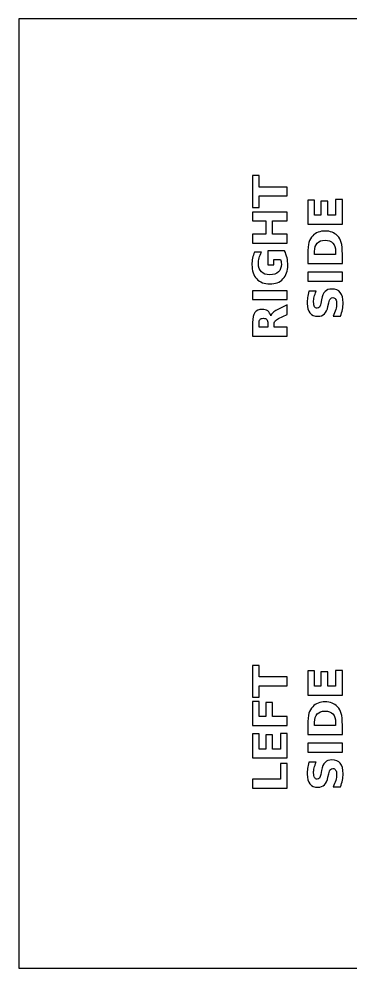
# Model space of a CAD drawing. Header units: centimetres. Extents: x -27.5 to 5.5, y -16.9 to -12.8.
# Drawn here: x -27.5 to -26.105, y -16.85 to -12.85 of the extents above; entities that cross this region are included whole.
import ezdxf

# ---------------------------------------------------------------- set-up
doc = ezdxf.new("R2010")
doc.units = ezdxf.units.CM
doc.header["$MEASUREMENT"] = 0
doc.layers.add('Layer 1', color=7, linetype='Continuous')

msp = doc.modelspace()

# ---------------------------------------------------------------- linework, layer by layer
at = {"layer": 'Layer 1', "color": 7}
msp.add_open_spline([(-27.5, -12.85), (-27.5, -12.85), (5.5, -12.85), (5.5, -12.85), (5.5, -12.85), (5.5, -12.85), (5.5, -16.85), (5.5, -16.85), (5.5, -16.85), (5.5, -16.85), (-27.5, -16.85), (-27.5, -16.85), (-27.5, -16.85), (-27.5, -16.85), (-27.5, -12.85), (-27.5, -12.85)], degree=3, knots=[0, 0, 0, 0, 0.25, 0.25, 0.25, 0.25, 0.5, 0.5, 0.5, 0.5, 0.75, 0.75, 0.75, 0.75, 1, 1, 1, 1], dxfattribs=at)
at = {"layer": 'Layer 1', "color": 250}
for points, knots in [([(-26.51553, -13.64438), (-26.51553, -13.64438), (-26.51553, -13.51002), (-26.51553, -13.51002), (-26.51553, -13.51002), (-26.51553, -13.51002), (-26.4871, -13.51002), (-26.4871, -13.51002), (-26.4871, -13.51002), (-26.4871, -13.51002), (-26.4871, -13.55835), (-26.4871, -13.55835), (-26.4871, -13.55835), (-26.4871, -13.55835), (-26.36973, -13.55835), (-26.36973, -13.55835), (-26.36973, -13.55835), (-26.36973, -13.55835), (-26.36973, -13.59595), (-26.36973, -13.59595), (-26.36973, -13.59595), (-26.36973, -13.59595), (-26.4871, -13.59595), (-26.4871, -13.59595), (-26.4871, -13.59595), (-26.4871, -13.59595), (-26.4871, -13.64438), (-26.4871, -13.64438), (-26.4871, -13.64438), (-26.4871, -13.64438), (-26.51553, -13.64438), (-26.51553, -13.64438)], [0, 0, 0, 0, 0.125, 0.125, 0.125, 0.125, 0.25, 0.25, 0.25, 0.25, 0.375, 0.375, 0.375, 0.375, 0.5, 0.5, 0.5, 0.5, 0.625, 0.625, 0.625, 0.625, 0.75, 0.75, 0.75, 0.75, 0.875, 0.875, 0.875, 0.875, 1, 1, 1, 1]), ([(-26.28273, -13.71483), (-26.28273, -13.71483), (-26.28273, -13.61337), (-26.28273, -13.61337), (-26.28273, -13.61337), (-26.28273, -13.61337), (-26.2543, -13.61337), (-26.2543, -13.61337), (-26.2543, -13.61337), (-26.2543, -13.61337), (-26.2543, -13.67723), (-26.2543, -13.67723), (-26.2543, -13.67723), (-26.2543, -13.67723), (-26.22716, -13.67723), (-26.22716, -13.67723), (-26.22716, -13.67723), (-26.22716, -13.67723), (-26.22716, -13.6172), (-26.22716, -13.6172), (-26.22716, -13.6172), (-26.22716, -13.6172), (-26.19873, -13.6172), (-26.19873, -13.6172), (-26.19873, -13.6172), (-26.19873, -13.6172), (-26.19873, -13.67723), (-26.19873, -13.67723), (-26.19873, -13.67723), (-26.19873, -13.67723), (-26.16536, -13.67723), (-26.16536, -13.67723), (-26.16536, -13.67723), (-26.16536, -13.67723), (-26.16536, -13.61123), (-26.16536, -13.61123), (-26.16536, -13.61123), (-26.16536, -13.61123), (-26.13693, -13.61123), (-26.13693, -13.61123), (-26.13693, -13.61123), (-26.13693, -13.61123), (-26.13693, -13.71483), (-26.13693, -13.71483), (-26.13693, -13.71483), (-26.13693, -13.71483), (-26.28273, -13.71483), (-26.28273, -13.71483)], [0, 0, 0, 0, 0.0833333, 0.0833333, 0.0833333, 0.0833333, 0.1666667, 0.1666667, 0.1666667, 0.1666667, 0.25, 0.25, 0.25, 0.25, 0.3333333, 0.3333333, 0.3333333, 0.3333333, 0.4166667, 0.4166667, 0.4166667, 0.4166667, 0.5, 0.5, 0.5, 0.5, 0.5833333, 0.5833333, 0.5833333, 0.5833333, 0.6666667, 0.6666667, 0.6666667, 0.6666667, 0.75, 0.75, 0.75, 0.75, 0.8333333, 0.8333333, 0.8333333, 0.8333333, 0.9166667, 0.9166667, 0.9166667, 0.9166667, 1, 1, 1, 1]), ([(-26.51553, -13.79435), (-26.51553, -13.79435), (-26.51553, -13.75675), (-26.51553, -13.75675), (-26.51553, -13.75675), (-26.51553, -13.75675), (-26.45996, -13.75675), (-26.45996, -13.75675), (-26.45996, -13.75675), (-26.45996, -13.75675), (-26.45996, -13.70129), (-26.45996, -13.70129), (-26.45996, -13.70129), (-26.45996, -13.70129), (-26.51553, -13.70129), (-26.51553, -13.70129), (-26.51553, -13.70129), (-26.51553, -13.70129), (-26.51553, -13.66369), (-26.51553, -13.66369), (-26.51553, -13.66369), (-26.51553, -13.66369), (-26.36973, -13.66369), (-26.36973, -13.66369), (-26.36973, -13.66369), (-26.36973, -13.66369), (-26.36973, -13.70129), (-26.36973, -13.70129), (-26.36973, -13.70129), (-26.36973, -13.70129), (-26.43153, -13.70129), (-26.43153, -13.70129), (-26.43153, -13.70129), (-26.43153, -13.70129), (-26.43153, -13.75675), (-26.43153, -13.75675), (-26.43153, -13.75675), (-26.43153, -13.75675), (-26.36973, -13.75675), (-26.36973, -13.75675), (-26.36973, -13.75675), (-26.36973, -13.75675), (-26.36973, -13.79435), (-26.36973, -13.79435), (-26.36973, -13.79435), (-26.36973, -13.79435), (-26.51553, -13.79435), (-26.51553, -13.79435)], [0, 0, 0, 0, 0.0833333, 0.0833333, 0.0833333, 0.0833333, 0.1666667, 0.1666667, 0.1666667, 0.1666667, 0.25, 0.25, 0.25, 0.25, 0.3333333, 0.3333333, 0.3333333, 0.3333333, 0.4166667, 0.4166667, 0.4166667, 0.4166667, 0.5, 0.5, 0.5, 0.5, 0.5833333, 0.5833333, 0.5833333, 0.5833333, 0.6666667, 0.6666667, 0.6666667, 0.6666667, 0.75, 0.75, 0.75, 0.75, 0.8333333, 0.8333333, 0.8333333, 0.8333333, 0.9166667, 0.9166667, 0.9166667, 0.9166667, 1, 1, 1, 1]), ([(-26.28273, -13.88083), (-26.28273, -13.88083), (-26.28273, -13.84117), (-26.28273, -13.84117), (-26.28273, -13.84117), (-26.28273, -13.81903), (-26.28116, -13.80257), (-26.278, -13.79173), (-26.278, -13.79173), (-26.27483, -13.7809), (-26.2695, -13.7716), (-26.26193, -13.76383), (-26.26193, -13.76383), (-26.25536, -13.757), (-26.24776, -13.75193), (-26.23916, -13.7486), (-26.23916, -13.7486), (-26.2306, -13.7453), (-26.22086, -13.74363), (-26.20996, -13.74363), (-26.20996, -13.74363), (-26.19896, -13.74363), (-26.18916, -13.7453), (-26.18053, -13.7486), (-26.18053, -13.7486), (-26.1719, -13.75193), (-26.1643, -13.757), (-26.15773, -13.76383), (-26.15773, -13.76383), (-26.15016, -13.77167), (-26.14483, -13.78103), (-26.14166, -13.79197), (-26.14166, -13.79197), (-26.1385, -13.8029), (-26.13693, -13.8193), (-26.13693, -13.84117), (-26.13693, -13.84117), (-26.13693, -13.84117), (-26.13693, -13.88083), (-26.13693, -13.88083), (-26.13693, -13.88083), (-26.13693, -13.88083), (-26.28273, -13.88083), (-26.28273, -13.88083)], [0, 0, 0, 0, 0.0909091, 0.0909091, 0.0909091, 0.0909091, 0.1818182, 0.1818182, 0.1818182, 0.1818182, 0.2727273, 0.2727273, 0.2727273, 0.2727273, 0.3636364, 0.3636364, 0.3636364, 0.3636364, 0.4545455, 0.4545455, 0.4545455, 0.4545455, 0.5454545, 0.5454545, 0.5454545, 0.5454545, 0.6363636, 0.6363636, 0.6363636, 0.6363636, 0.7272727, 0.7272727, 0.7272727, 0.7272727, 0.8181818, 0.8181818, 0.8181818, 0.8181818, 0.9090909, 0.9090909, 0.9090909, 0.9090909, 1, 1, 1, 1]), ([(-26.2543, -13.84323), (-26.2543, -13.84323), (-26.16536, -13.84323), (-26.16536, -13.84323), (-26.16536, -13.84323), (-26.16536, -13.84323), (-26.16536, -13.82977), (-26.16536, -13.82977), (-26.16536, -13.82977), (-26.16536, -13.8144), (-26.16916, -13.80267), (-26.1768, -13.79457), (-26.1768, -13.79457), (-26.1844, -13.78647), (-26.19546, -13.7824), (-26.20996, -13.7824), (-26.20996, -13.7824), (-26.22443, -13.7824), (-26.23543, -13.78643), (-26.24296, -13.7945), (-26.24296, -13.7945), (-26.25053, -13.80257), (-26.2543, -13.81433), (-26.2543, -13.82977), (-26.2543, -13.82977), (-26.2543, -13.82977), (-26.2543, -13.84323), (-26.2543, -13.84323)], [0, 0, 0, 0, 0.1428571, 0.1428571, 0.1428571, 0.1428571, 0.2857143, 0.2857143, 0.2857143, 0.2857143, 0.4285714, 0.4285714, 0.4285714, 0.4285714, 0.5714286, 0.5714286, 0.5714286, 0.5714286, 0.7142857, 0.7142857, 0.7142857, 0.7142857, 0.8571429, 0.8571429, 0.8571429, 0.8571429, 1, 1, 1, 1]), ([(-26.38056, -13.82746), (-26.376, -13.83682), (-26.3726, -13.84656), (-26.3703, -13.85666), (-26.3703, -13.85666), (-26.36803, -13.86676), (-26.3669, -13.87716), (-26.3669, -13.88792), (-26.3669, -13.88792), (-26.3669, -13.91219), (-26.3737, -13.93142), (-26.38726, -13.94562), (-26.38726, -13.94562), (-26.40083, -13.95982), (-26.41923, -13.96692), (-26.4425, -13.96692), (-26.4425, -13.96692), (-26.466, -13.96692), (-26.48446, -13.95969), (-26.49796, -13.94526), (-26.49796, -13.94526), (-26.51143, -13.93079), (-26.51816, -13.91099), (-26.51816, -13.88586), (-26.51816, -13.88586), (-26.51816, -13.87616), (-26.51726, -13.86686), (-26.51543, -13.85796), (-26.51543, -13.85796), (-26.5136, -13.84909), (-26.5109, -13.84069), (-26.50733, -13.83282), (-26.50733, -13.83282), (-26.50733, -13.83282), (-26.47716, -13.83282), (-26.47716, -13.83282), (-26.47716, -13.83282), (-26.4818, -13.84096), (-26.48523, -13.84906), (-26.4875, -13.85709), (-26.4875, -13.85709), (-26.4898, -13.86512), (-26.49093, -13.87319), (-26.49093, -13.88126), (-26.49093, -13.88126), (-26.49093, -13.89626), (-26.48673, -13.90779), (-26.47836, -13.91589), (-26.47836, -13.91589), (-26.47, -13.92399), (-26.45803, -13.92806), (-26.4425, -13.92806), (-26.4425, -13.92806), (-26.42706, -13.92806), (-26.41513, -13.92416), (-26.40673, -13.91632), (-26.40673, -13.91632), (-26.39833, -13.90852), (-26.39413, -13.89742), (-26.39413, -13.88302), (-26.39413, -13.88302), (-26.39413, -13.87912), (-26.39436, -13.87549), (-26.39486, -13.87212), (-26.39486, -13.87212), (-26.39536, -13.86876), (-26.39613, -13.86576), (-26.39716, -13.86309), (-26.39716, -13.86309), (-26.39716, -13.86309), (-26.4255, -13.86309), (-26.4255, -13.86309), (-26.4255, -13.86309), (-26.4255, -13.86309), (-26.4255, -13.88602), (-26.4255, -13.88602), (-26.4255, -13.88602), (-26.4255, -13.88602), (-26.4507, -13.88602), (-26.4507, -13.88602), (-26.4507, -13.88602), (-26.4507, -13.88602), (-26.4507, -13.82746), (-26.4507, -13.82746), (-26.4507, -13.82746), (-26.4507, -13.82746), (-26.38056, -13.82746), (-26.38056, -13.82746)], [0, 0, 0, 0, 0.0454545, 0.0454545, 0.0454545, 0.0454545, 0.0909091, 0.0909091, 0.0909091, 0.0909091, 0.1363636, 0.1363636, 0.1363636, 0.1363636, 0.1818182, 0.1818182, 0.1818182, 0.1818182, 0.2272727, 0.2272727, 0.2272727, 0.2272727, 0.2727273, 0.2727273, 0.2727273, 0.2727273, 0.3181818, 0.3181818, 0.3181818, 0.3181818, 0.3636364, 0.3636364, 0.3636364, 0.3636364, 0.4090909, 0.4090909, 0.4090909, 0.4090909, 0.4545455, 0.4545455, 0.4545455, 0.4545455, 0.5, 0.5, 0.5, 0.5, 0.5454545, 0.5454545, 0.5454545, 0.5454545, 0.5909091, 0.5909091, 0.5909091, 0.5909091, 0.6363636, 0.6363636, 0.6363636, 0.6363636, 0.6818182, 0.6818182, 0.6818182, 0.6818182, 0.7272727, 0.7272727, 0.7272727, 0.7272727, 0.7727273, 0.7727273, 0.7727273, 0.7727273, 0.8181818, 0.8181818, 0.8181818, 0.8181818, 0.8636364, 0.8636364, 0.8636364, 0.8636364, 0.9090909, 0.9090909, 0.9090909, 0.9090909, 0.9545455, 0.9545455, 0.9545455, 0.9545455, 1, 1, 1, 1]), ([(-26.28273, -13.95523), (-26.28273, -13.95523), (-26.28273, -13.91763), (-26.28273, -13.91763), (-26.28273, -13.91763), (-26.28273, -13.91763), (-26.13693, -13.91763), (-26.13693, -13.91763), (-26.13693, -13.91763), (-26.13693, -13.91763), (-26.13693, -13.95523), (-26.13693, -13.95523), (-26.13693, -13.95523), (-26.13693, -13.95523), (-26.28273, -13.95523), (-26.28273, -13.95523)], [0, 0, 0, 0, 0.25, 0.25, 0.25, 0.25, 0.5, 0.5, 0.5, 0.5, 0.75, 0.75, 0.75, 0.75, 1, 1, 1, 1]), ([(-26.51553, -14.03292), (-26.51553, -14.03292), (-26.51553, -13.99532), (-26.51553, -13.99532), (-26.51553, -13.99532), (-26.51553, -13.99532), (-26.36973, -13.99532), (-26.36973, -13.99532), (-26.36973, -13.99532), (-26.36973, -13.99532), (-26.36973, -14.03292), (-26.36973, -14.03292), (-26.36973, -14.03292), (-26.36973, -14.03292), (-26.51553, -14.03292), (-26.51553, -14.03292)], [0, 0, 0, 0, 0.25, 0.25, 0.25, 0.25, 0.5, 0.5, 0.5, 0.5, 0.75, 0.75, 0.75, 0.75, 1, 1, 1, 1]), ([(-26.27813, -13.9978), (-26.27813, -13.9978), (-26.2473, -13.9978), (-26.2473, -13.9978), (-26.2473, -13.9978), (-26.25086, -14.0058), (-26.25356, -14.01363), (-26.2554, -14.02123), (-26.2554, -14.02123), (-26.25723, -14.02886), (-26.25813, -14.03606), (-26.25813, -14.04283), (-26.25813, -14.04283), (-26.25813, -14.0518), (-26.2569, -14.05846), (-26.25443, -14.06276), (-26.25443, -14.06276), (-26.25193, -14.06706), (-26.2481, -14.0692), (-26.2429, -14.0692), (-26.2429, -14.0692), (-26.239, -14.0692), (-26.23593, -14.06776), (-26.23376, -14.06486), (-26.23376, -14.06486), (-26.2316, -14.06196), (-26.2297, -14.0567), (-26.22813, -14.04906), (-26.22813, -14.04906), (-26.22813, -14.04906), (-26.22493, -14.03306), (-26.22493, -14.03306), (-26.22493, -14.03306), (-26.22166, -14.01683), (-26.21673, -14.00533), (-26.21006, -13.9985), (-26.21006, -13.9985), (-26.20343, -13.99166), (-26.194, -13.98823), (-26.18176, -13.98823), (-26.18176, -13.98823), (-26.16566, -13.98823), (-26.1537, -13.993), (-26.14586, -14.00253), (-26.14586, -14.00253), (-26.13803, -14.01206), (-26.1341, -14.02663), (-26.1341, -14.04623), (-26.1341, -14.04623), (-26.1341, -14.0555), (-26.13496, -14.06476), (-26.13673, -14.07406), (-26.13673, -14.07406), (-26.1385, -14.08336), (-26.1411, -14.0927), (-26.14453, -14.102), (-26.14453, -14.102), (-26.14453, -14.102), (-26.17626, -14.102), (-26.17626, -14.102), (-26.17626, -14.102), (-26.17133, -14.0927), (-26.1676, -14.0837), (-26.1651, -14.075), (-26.1651, -14.075), (-26.1626, -14.0663), (-26.16133, -14.05793), (-26.16133, -14.04986), (-26.16133, -14.04986), (-26.16133, -14.04166), (-26.1627, -14.03536), (-26.16543, -14.031), (-26.16543, -14.031), (-26.16816, -14.02663), (-26.17206, -14.02446), (-26.17716, -14.02446), (-26.17716, -14.02446), (-26.1817, -14.02446), (-26.18523, -14.02593), (-26.1877, -14.0289), (-26.1877, -14.0289), (-26.19016, -14.03186), (-26.1924, -14.03776), (-26.19433, -14.04663), (-26.19433, -14.04663), (-26.19433, -14.04663), (-26.19756, -14.0612), (-26.19756, -14.0612), (-26.19756, -14.0612), (-26.2007, -14.07576), (-26.20566, -14.08643), (-26.2125, -14.09316), (-26.2125, -14.09316), (-26.21933, -14.0999), (-26.22856, -14.10326), (-26.24013, -14.10326), (-26.24013, -14.10326), (-26.25466, -14.10326), (-26.26583, -14.09856), (-26.27363, -14.0892), (-26.27363, -14.0892), (-26.28146, -14.07983), (-26.28536, -14.06636), (-26.28536, -14.04876), (-26.28536, -14.04876), (-26.28536, -14.04076), (-26.28476, -14.03253), (-26.28356, -14.02406), (-26.28356, -14.02406), (-26.28236, -14.0156), (-26.28056, -14.00683), (-26.27813, -13.9978)], [0, 0, 0, 0, 0.0357143, 0.0357143, 0.0357143, 0.0357143, 0.0714286, 0.0714286, 0.0714286, 0.0714286, 0.1071429, 0.1071429, 0.1071429, 0.1071429, 0.1428571, 0.1428571, 0.1428571, 0.1428571, 0.1785714, 0.1785714, 0.1785714, 0.1785714, 0.2142857, 0.2142857, 0.2142857, 0.2142857, 0.25, 0.25, 0.25, 0.25, 0.2857143, 0.2857143, 0.2857143, 0.2857143, 0.3214286, 0.3214286, 0.3214286, 0.3214286, 0.3571429, 0.3571429, 0.3571429, 0.3571429, 0.3928571, 0.3928571, 0.3928571, 0.3928571, 0.4285714, 0.4285714, 0.4285714, 0.4285714, 0.4642857, 0.4642857, 0.4642857, 0.4642857, 0.5, 0.5, 0.5, 0.5, 0.5357143, 0.5357143, 0.5357143, 0.5357143, 0.5714286, 0.5714286, 0.5714286, 0.5714286, 0.6071429, 0.6071429, 0.6071429, 0.6071429, 0.6428571, 0.6428571, 0.6428571, 0.6428571, 0.6785714, 0.6785714, 0.6785714, 0.6785714, 0.7142857, 0.7142857, 0.7142857, 0.7142857, 0.75, 0.75, 0.75, 0.75, 0.7857143, 0.7857143, 0.7857143, 0.7857143, 0.8214286, 0.8214286, 0.8214286, 0.8214286, 0.8571429, 0.8571429, 0.8571429, 0.8571429, 0.8928571, 0.8928571, 0.8928571, 0.8928571, 0.9285714, 0.9285714, 0.9285714, 0.9285714, 0.9642857, 0.9642857, 0.9642857, 0.9642857, 1, 1, 1, 1]), ([(-26.4249, -14.14932), (-26.4249, -14.14932), (-26.36973, -14.14932), (-26.36973, -14.14932), (-26.36973, -14.14932), (-26.36973, -14.14932), (-26.36973, -14.18692), (-26.36973, -14.18692), (-26.36973, -14.18692), (-26.36973, -14.18692), (-26.51553, -14.18692), (-26.51553, -14.18692), (-26.51553, -14.18692), (-26.51553, -14.18692), (-26.51553, -14.12949), (-26.51553, -14.12949), (-26.51553, -14.12949), (-26.51553, -14.11029), (-26.5123, -14.09619), (-26.50586, -14.08726), (-26.50586, -14.08726), (-26.49943, -14.07829), (-26.48923, -14.07382), (-26.4753, -14.07382), (-26.4753, -14.07382), (-26.46566, -14.07382), (-26.45773, -14.07616), (-26.45156, -14.08079), (-26.45156, -14.08079), (-26.44536, -14.08546), (-26.4408, -14.09249), (-26.43786, -14.10186), (-26.43786, -14.10186), (-26.4367, -14.09672), (-26.43406, -14.09209), (-26.42993, -14.08802), (-26.42993, -14.08802), (-26.4258, -14.08396), (-26.41953, -14.07986), (-26.41113, -14.07569), (-26.41113, -14.07569), (-26.41113, -14.07569), (-26.36973, -14.05526), (-26.36973, -14.05526), (-26.36973, -14.05526), (-26.36973, -14.05526), (-26.36973, -14.09532), (-26.36973, -14.09532), (-26.36973, -14.09532), (-26.36973, -14.09532), (-26.40596, -14.11309), (-26.40596, -14.11309), (-26.40596, -14.11309), (-26.41323, -14.11666), (-26.41823, -14.12029), (-26.4209, -14.12399), (-26.4209, -14.12399), (-26.42356, -14.12766), (-26.4249, -14.13256), (-26.4249, -14.13869), (-26.4249, -14.13869), (-26.4249, -14.13869), (-26.4249, -14.14932), (-26.4249, -14.14932)], [0, 0, 0, 0, 0.0625, 0.0625, 0.0625, 0.0625, 0.125, 0.125, 0.125, 0.125, 0.1875, 0.1875, 0.1875, 0.1875, 0.25, 0.25, 0.25, 0.25, 0.3125, 0.3125, 0.3125, 0.3125, 0.375, 0.375, 0.375, 0.375, 0.4375, 0.4375, 0.4375, 0.4375, 0.5, 0.5, 0.5, 0.5, 0.5625, 0.5625, 0.5625, 0.5625, 0.625, 0.625, 0.625, 0.625, 0.6875, 0.6875, 0.6875, 0.6875, 0.75, 0.75, 0.75, 0.75, 0.8125, 0.8125, 0.8125, 0.8125, 0.875, 0.875, 0.875, 0.875, 0.9375, 0.9375, 0.9375, 0.9375, 1, 1, 1, 1]), ([(-26.45086, -14.13349), (-26.45086, -14.12562), (-26.45233, -14.11996), (-26.45526, -14.11656), (-26.45526, -14.11656), (-26.4582, -14.11312), (-26.46303, -14.11142), (-26.46973, -14.11142), (-26.46973, -14.11142), (-26.47636, -14.11142), (-26.48113, -14.11312), (-26.484, -14.11656), (-26.484, -14.11656), (-26.48686, -14.11996), (-26.4883, -14.12562), (-26.4883, -14.13349), (-26.4883, -14.13349), (-26.4883, -14.13349), (-26.4883, -14.14932), (-26.4883, -14.14932), (-26.4883, -14.14932), (-26.4883, -14.14932), (-26.45086, -14.14932), (-26.45086, -14.14932), (-26.45086, -14.14932), (-26.45086, -14.14932), (-26.45086, -14.13349), (-26.45086, -14.13349)], [0, 0, 0, 0, 0.1428571, 0.1428571, 0.1428571, 0.1428571, 0.2857143, 0.2857143, 0.2857143, 0.2857143, 0.4285714, 0.4285714, 0.4285714, 0.4285714, 0.5714286, 0.5714286, 0.5714286, 0.5714286, 0.7142857, 0.7142857, 0.7142857, 0.7142857, 0.8571429, 0.8571429, 0.8571429, 0.8571429, 1, 1, 1, 1]), ([(-26.51553, -15.7087), (-26.51553, -15.7087), (-26.51553, -15.57434), (-26.51553, -15.57434), (-26.51553, -15.57434), (-26.51553, -15.57434), (-26.4871, -15.57434), (-26.4871, -15.57434), (-26.4871, -15.57434), (-26.4871, -15.57434), (-26.4871, -15.62267), (-26.4871, -15.62267), (-26.4871, -15.62267), (-26.4871, -15.62267), (-26.36973, -15.62267), (-26.36973, -15.62267), (-26.36973, -15.62267), (-26.36973, -15.62267), (-26.36973, -15.66027), (-26.36973, -15.66027), (-26.36973, -15.66027), (-26.36973, -15.66027), (-26.4871, -15.66027), (-26.4871, -15.66027), (-26.4871, -15.66027), (-26.4871, -15.66027), (-26.4871, -15.7087), (-26.4871, -15.7087), (-26.4871, -15.7087), (-26.4871, -15.7087), (-26.51553, -15.7087), (-26.51553, -15.7087)], [0, 0, 0, 0, 0.125, 0.125, 0.125, 0.125, 0.25, 0.25, 0.25, 0.25, 0.375, 0.375, 0.375, 0.375, 0.5, 0.5, 0.5, 0.5, 0.625, 0.625, 0.625, 0.625, 0.75, 0.75, 0.75, 0.75, 0.875, 0.875, 0.875, 0.875, 1, 1, 1, 1]), ([(-26.28273, -15.69953), (-26.28273, -15.69953), (-26.28273, -15.59807), (-26.28273, -15.59807), (-26.28273, -15.59807), (-26.28273, -15.59807), (-26.2543, -15.59807), (-26.2543, -15.59807), (-26.2543, -15.59807), (-26.2543, -15.59807), (-26.2543, -15.66193), (-26.2543, -15.66193), (-26.2543, -15.66193), (-26.2543, -15.66193), (-26.22716, -15.66193), (-26.22716, -15.66193), (-26.22716, -15.66193), (-26.22716, -15.66193), (-26.22716, -15.6019), (-26.22716, -15.6019), (-26.22716, -15.6019), (-26.22716, -15.6019), (-26.19873, -15.6019), (-26.19873, -15.6019), (-26.19873, -15.6019), (-26.19873, -15.6019), (-26.19873, -15.66193), (-26.19873, -15.66193), (-26.19873, -15.66193), (-26.19873, -15.66193), (-26.16536, -15.66193), (-26.16536, -15.66193), (-26.16536, -15.66193), (-26.16536, -15.66193), (-26.16536, -15.59593), (-26.16536, -15.59593), (-26.16536, -15.59593), (-26.16536, -15.59593), (-26.13693, -15.59593), (-26.13693, -15.59593), (-26.13693, -15.59593), (-26.13693, -15.59593), (-26.13693, -15.69953), (-26.13693, -15.69953), (-26.13693, -15.69953), (-26.13693, -15.69953), (-26.28273, -15.69953), (-26.28273, -15.69953)], [0, 0, 0, 0, 0.0833333, 0.0833333, 0.0833333, 0.0833333, 0.1666667, 0.1666667, 0.1666667, 0.1666667, 0.25, 0.25, 0.25, 0.25, 0.3333333, 0.3333333, 0.3333333, 0.3333333, 0.4166667, 0.4166667, 0.4166667, 0.4166667, 0.5, 0.5, 0.5, 0.5, 0.5833333, 0.5833333, 0.5833333, 0.5833333, 0.6666667, 0.6666667, 0.6666667, 0.6666667, 0.75, 0.75, 0.75, 0.75, 0.8333333, 0.8333333, 0.8333333, 0.8333333, 0.9166667, 0.9166667, 0.9166667, 0.9166667, 1, 1, 1, 1]), ([(-26.51553, -15.82793), (-26.51553, -15.82793), (-26.51553, -15.72647), (-26.51553, -15.72647), (-26.51553, -15.72647), (-26.51553, -15.72647), (-26.4871, -15.72647), (-26.4871, -15.72647), (-26.4871, -15.72647), (-26.4871, -15.72647), (-26.4871, -15.79033), (-26.4871, -15.79033), (-26.4871, -15.79033), (-26.4871, -15.79033), (-26.45996, -15.79033), (-26.45996, -15.79033), (-26.45996, -15.79033), (-26.45996, -15.79033), (-26.45996, -15.73027), (-26.45996, -15.73027), (-26.45996, -15.73027), (-26.45996, -15.73027), (-26.43153, -15.73027), (-26.43153, -15.73027), (-26.43153, -15.73027), (-26.43153, -15.73027), (-26.43153, -15.79033), (-26.43153, -15.79033), (-26.43153, -15.79033), (-26.43153, -15.79033), (-26.36973, -15.79033), (-26.36973, -15.79033), (-26.36973, -15.79033), (-26.36973, -15.79033), (-26.36973, -15.82793), (-26.36973, -15.82793), (-26.36973, -15.82793), (-26.36973, -15.82793), (-26.51553, -15.82793), (-26.51553, -15.82793)], [0, 0, 0, 0, 0.1, 0.1, 0.1, 0.1, 0.2, 0.2, 0.2, 0.2, 0.3, 0.3, 0.3, 0.3, 0.4, 0.4, 0.4, 0.4, 0.5, 0.5, 0.5, 0.5, 0.6, 0.6, 0.6, 0.6, 0.7, 0.7, 0.7, 0.7, 0.8, 0.8, 0.8, 0.8, 0.9, 0.9, 0.9, 0.9, 1, 1, 1, 1]), ([(-26.28273, -15.86553), (-26.28273, -15.86553), (-26.28273, -15.82587), (-26.28273, -15.82587), (-26.28273, -15.82587), (-26.28273, -15.80373), (-26.28116, -15.78727), (-26.278, -15.77643), (-26.278, -15.77643), (-26.27483, -15.7656), (-26.2695, -15.7563), (-26.26193, -15.74853), (-26.26193, -15.74853), (-26.25536, -15.7417), (-26.24776, -15.73663), (-26.23916, -15.7333), (-26.23916, -15.7333), (-26.2306, -15.73), (-26.22086, -15.72833), (-26.20996, -15.72833), (-26.20996, -15.72833), (-26.19896, -15.72833), (-26.18916, -15.73), (-26.18053, -15.7333), (-26.18053, -15.7333), (-26.1719, -15.73663), (-26.1643, -15.7417), (-26.15773, -15.74853), (-26.15773, -15.74853), (-26.15016, -15.75637), (-26.14483, -15.76573), (-26.14166, -15.77667), (-26.14166, -15.77667), (-26.1385, -15.7876), (-26.13693, -15.804), (-26.13693, -15.82587), (-26.13693, -15.82587), (-26.13693, -15.82587), (-26.13693, -15.86553), (-26.13693, -15.86553), (-26.13693, -15.86553), (-26.13693, -15.86553), (-26.28273, -15.86553), (-26.28273, -15.86553)], [0, 0, 0, 0, 0.0909091, 0.0909091, 0.0909091, 0.0909091, 0.1818182, 0.1818182, 0.1818182, 0.1818182, 0.2727273, 0.2727273, 0.2727273, 0.2727273, 0.3636364, 0.3636364, 0.3636364, 0.3636364, 0.4545455, 0.4545455, 0.4545455, 0.4545455, 0.5454545, 0.5454545, 0.5454545, 0.5454545, 0.6363636, 0.6363636, 0.6363636, 0.6363636, 0.7272727, 0.7272727, 0.7272727, 0.7272727, 0.8181818, 0.8181818, 0.8181818, 0.8181818, 0.9090909, 0.9090909, 0.9090909, 0.9090909, 1, 1, 1, 1]), ([(-26.2543, -15.82793), (-26.2543, -15.82793), (-26.16536, -15.82793), (-26.16536, -15.82793), (-26.16536, -15.82793), (-26.16536, -15.82793), (-26.16536, -15.81447), (-26.16536, -15.81447), (-26.16536, -15.81447), (-26.16536, -15.7991), (-26.16916, -15.78737), (-26.1768, -15.77927), (-26.1768, -15.77927), (-26.1844, -15.77117), (-26.19546, -15.7671), (-26.20996, -15.7671), (-26.20996, -15.7671), (-26.22443, -15.7671), (-26.23543, -15.77113), (-26.24296, -15.7792), (-26.24296, -15.7792), (-26.25053, -15.78727), (-26.2543, -15.79903), (-26.2543, -15.81447), (-26.2543, -15.81447), (-26.2543, -15.81447), (-26.2543, -15.82793), (-26.2543, -15.82793)], [0, 0, 0, 0, 0.1428571, 0.1428571, 0.1428571, 0.1428571, 0.2857143, 0.2857143, 0.2857143, 0.2857143, 0.4285714, 0.4285714, 0.4285714, 0.4285714, 0.5714286, 0.5714286, 0.5714286, 0.5714286, 0.7142857, 0.7142857, 0.7142857, 0.7142857, 0.8571429, 0.8571429, 0.8571429, 0.8571429, 1, 1, 1, 1]), ([(-26.51553, -15.96456), (-26.51553, -15.96456), (-26.51553, -15.8631), (-26.51553, -15.8631), (-26.51553, -15.8631), (-26.51553, -15.8631), (-26.4871, -15.8631), (-26.4871, -15.8631), (-26.4871, -15.8631), (-26.4871, -15.8631), (-26.4871, -15.92696), (-26.4871, -15.92696), (-26.4871, -15.92696), (-26.4871, -15.92696), (-26.45996, -15.92696), (-26.45996, -15.92696), (-26.45996, -15.92696), (-26.45996, -15.92696), (-26.45996, -15.86693), (-26.45996, -15.86693), (-26.45996, -15.86693), (-26.45996, -15.86693), (-26.43153, -15.86693), (-26.43153, -15.86693), (-26.43153, -15.86693), (-26.43153, -15.86693), (-26.43153, -15.92696), (-26.43153, -15.92696), (-26.43153, -15.92696), (-26.43153, -15.92696), (-26.39816, -15.92696), (-26.39816, -15.92696), (-26.39816, -15.92696), (-26.39816, -15.92696), (-26.39816, -15.86096), (-26.39816, -15.86096), (-26.39816, -15.86096), (-26.39816, -15.86096), (-26.36973, -15.86096), (-26.36973, -15.86096), (-26.36973, -15.86096), (-26.36973, -15.86096), (-26.36973, -15.96456), (-26.36973, -15.96456), (-26.36973, -15.96456), (-26.36973, -15.96456), (-26.51553, -15.96456), (-26.51553, -15.96456)], [0, 0, 0, 0, 0.0833333, 0.0833333, 0.0833333, 0.0833333, 0.1666667, 0.1666667, 0.1666667, 0.1666667, 0.25, 0.25, 0.25, 0.25, 0.3333333, 0.3333333, 0.3333333, 0.3333333, 0.4166667, 0.4166667, 0.4166667, 0.4166667, 0.5, 0.5, 0.5, 0.5, 0.5833333, 0.5833333, 0.5833333, 0.5833333, 0.6666667, 0.6666667, 0.6666667, 0.6666667, 0.75, 0.75, 0.75, 0.75, 0.8333333, 0.8333333, 0.8333333, 0.8333333, 0.9166667, 0.9166667, 0.9166667, 0.9166667, 1, 1, 1, 1]), ([(-26.28273, -15.93993), (-26.28273, -15.93993), (-26.28273, -15.90233), (-26.28273, -15.90233), (-26.28273, -15.90233), (-26.28273, -15.90233), (-26.13693, -15.90233), (-26.13693, -15.90233), (-26.13693, -15.90233), (-26.13693, -15.90233), (-26.13693, -15.93993), (-26.13693, -15.93993), (-26.13693, -15.93993), (-26.13693, -15.93993), (-26.28273, -15.93993), (-26.28273, -15.93993)], [0, 0, 0, 0, 0.25, 0.25, 0.25, 0.25, 0.5, 0.5, 0.5, 0.5, 0.75, 0.75, 0.75, 0.75, 1, 1, 1, 1]), ([(-26.51553, -16.09199), (-26.51553, -16.09199), (-26.51553, -16.05439), (-26.51553, -16.05439), (-26.51553, -16.05439), (-26.51553, -16.05439), (-26.39816, -16.05439), (-26.39816, -16.05439), (-26.39816, -16.05439), (-26.39816, -16.05439), (-26.39816, -15.98839), (-26.39816, -15.98839), (-26.39816, -15.98839), (-26.39816, -15.98839), (-26.36973, -15.98839), (-26.36973, -15.98839), (-26.36973, -15.98839), (-26.36973, -15.98839), (-26.36973, -16.09199), (-26.36973, -16.09199), (-26.36973, -16.09199), (-26.36973, -16.09199), (-26.51553, -16.09199), (-26.51553, -16.09199)], [0, 0, 0, 0, 0.1666667, 0.1666667, 0.1666667, 0.1666667, 0.3333333, 0.3333333, 0.3333333, 0.3333333, 0.5, 0.5, 0.5, 0.5, 0.6666667, 0.6666667, 0.6666667, 0.6666667, 0.8333333, 0.8333333, 0.8333333, 0.8333333, 1, 1, 1, 1]), ([(-26.27813, -15.9825), (-26.27813, -15.9825), (-26.2473, -15.9825), (-26.2473, -15.9825), (-26.2473, -15.9825), (-26.25086, -15.9905), (-26.25356, -15.99833), (-26.2554, -16.00593), (-26.2554, -16.00593), (-26.25723, -16.01356), (-26.25813, -16.02076), (-26.25813, -16.02753), (-26.25813, -16.02753), (-26.25813, -16.0365), (-26.2569, -16.04316), (-26.25443, -16.04746), (-26.25443, -16.04746), (-26.25193, -16.05176), (-26.2481, -16.0539), (-26.2429, -16.0539), (-26.2429, -16.0539), (-26.239, -16.0539), (-26.23593, -16.05246), (-26.23376, -16.04956), (-26.23376, -16.04956), (-26.2316, -16.04666), (-26.2297, -16.0414), (-26.22813, -16.03376), (-26.22813, -16.03376), (-26.22813, -16.03376), (-26.22493, -16.01776), (-26.22493, -16.01776), (-26.22493, -16.01776), (-26.22166, -16.00153), (-26.21673, -15.99003), (-26.21006, -15.9832), (-26.21006, -15.9832), (-26.20343, -15.97636), (-26.194, -15.97293), (-26.18176, -15.97293), (-26.18176, -15.97293), (-26.16566, -15.97293), (-26.1537, -15.9777), (-26.14586, -15.98723), (-26.14586, -15.98723), (-26.13803, -15.99676), (-26.1341, -16.01133), (-26.1341, -16.03093), (-26.1341, -16.03093), (-26.1341, -16.0402), (-26.13496, -16.04946), (-26.13673, -16.05876), (-26.13673, -16.05876), (-26.1385, -16.06806), (-26.1411, -16.0774), (-26.14453, -16.0867), (-26.14453, -16.0867), (-26.14453, -16.0867), (-26.17626, -16.0867), (-26.17626, -16.0867), (-26.17626, -16.0867), (-26.17133, -16.0774), (-26.1676, -16.0684), (-26.1651, -16.0597), (-26.1651, -16.0597), (-26.1626, -16.051), (-26.16133, -16.04263), (-26.16133, -16.03456), (-26.16133, -16.03456), (-26.16133, -16.02636), (-26.1627, -16.02006), (-26.16543, -16.0157), (-26.16543, -16.0157), (-26.16816, -16.01133), (-26.17206, -16.00916), (-26.17716, -16.00916), (-26.17716, -16.00916), (-26.1817, -16.00916), (-26.18523, -16.01063), (-26.1877, -16.0136), (-26.1877, -16.0136), (-26.19016, -16.01656), (-26.1924, -16.02246), (-26.19433, -16.03133), (-26.19433, -16.03133), (-26.19433, -16.03133), (-26.19756, -16.0459), (-26.19756, -16.0459), (-26.19756, -16.0459), (-26.2007, -16.06046), (-26.20566, -16.07113), (-26.2125, -16.07786), (-26.2125, -16.07786), (-26.21933, -16.0846), (-26.22856, -16.08796), (-26.24013, -16.08796), (-26.24013, -16.08796), (-26.25466, -16.08796), (-26.26583, -16.08326), (-26.27363, -16.0739), (-26.27363, -16.0739), (-26.28146, -16.06453), (-26.28536, -16.05106), (-26.28536, -16.03346), (-26.28536, -16.03346), (-26.28536, -16.02546), (-26.28476, -16.01723), (-26.28356, -16.00876), (-26.28356, -16.00876), (-26.28236, -16.0003), (-26.28056, -15.99153), (-26.27813, -15.9825)], [0, 0, 0, 0, 0.0357143, 0.0357143, 0.0357143, 0.0357143, 0.0714286, 0.0714286, 0.0714286, 0.0714286, 0.1071429, 0.1071429, 0.1071429, 0.1071429, 0.1428571, 0.1428571, 0.1428571, 0.1428571, 0.1785714, 0.1785714, 0.1785714, 0.1785714, 0.2142857, 0.2142857, 0.2142857, 0.2142857, 0.25, 0.25, 0.25, 0.25, 0.2857143, 0.2857143, 0.2857143, 0.2857143, 0.3214286, 0.3214286, 0.3214286, 0.3214286, 0.3571429, 0.3571429, 0.3571429, 0.3571429, 0.3928571, 0.3928571, 0.3928571, 0.3928571, 0.4285714, 0.4285714, 0.4285714, 0.4285714, 0.4642857, 0.4642857, 0.4642857, 0.4642857, 0.5, 0.5, 0.5, 0.5, 0.5357143, 0.5357143, 0.5357143, 0.5357143, 0.5714286, 0.5714286, 0.5714286, 0.5714286, 0.6071429, 0.6071429, 0.6071429, 0.6071429, 0.6428571, 0.6428571, 0.6428571, 0.6428571, 0.6785714, 0.6785714, 0.6785714, 0.6785714, 0.7142857, 0.7142857, 0.7142857, 0.7142857, 0.75, 0.75, 0.75, 0.75, 0.7857143, 0.7857143, 0.7857143, 0.7857143, 0.8214286, 0.8214286, 0.8214286, 0.8214286, 0.8571429, 0.8571429, 0.8571429, 0.8571429, 0.8928571, 0.8928571, 0.8928571, 0.8928571, 0.9285714, 0.9285714, 0.9285714, 0.9285714, 0.9642857, 0.9642857, 0.9642857, 0.9642857, 1, 1, 1, 1])]:
    msp.add_open_spline(points, degree=3, knots=knots, dxfattribs=at)

doc.saveas('drawing.dxf')
